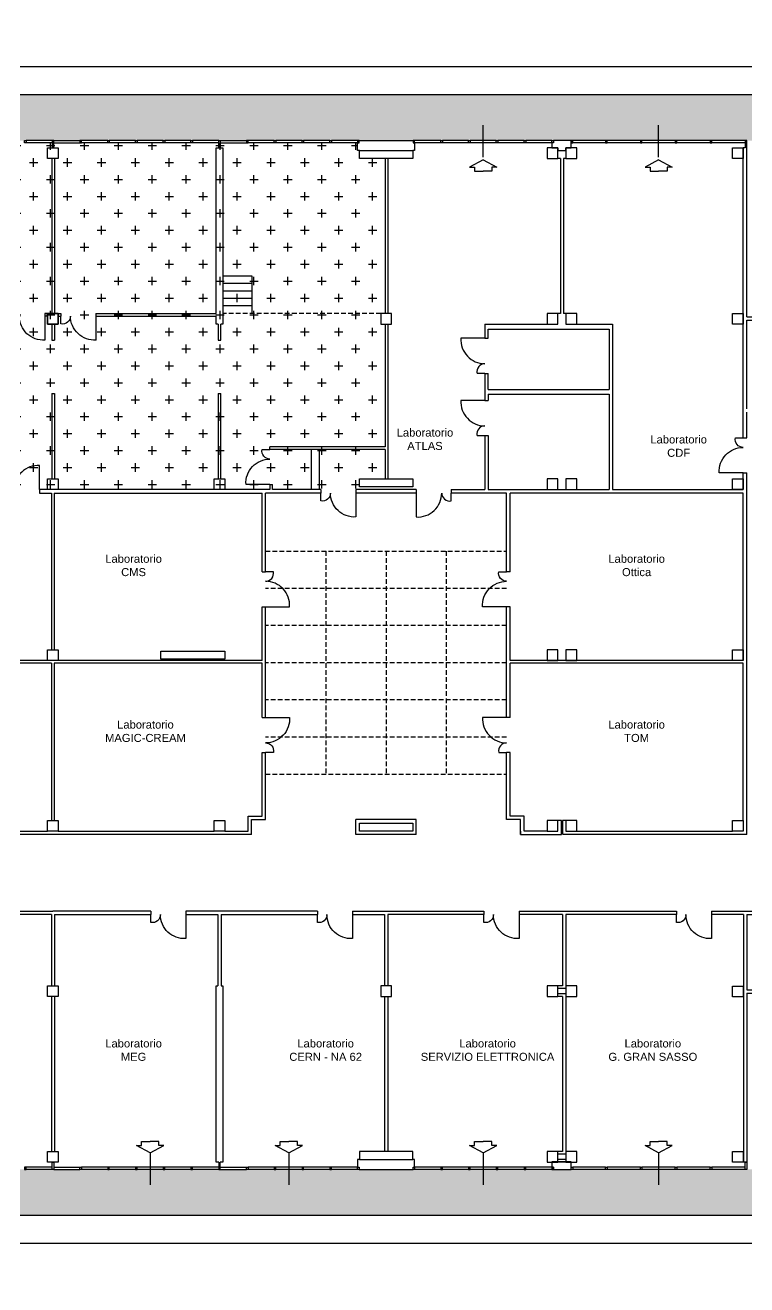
# Model space of a CAD drawing. Header units: millimetres. Extents: x 1226 to 2351, y 468 to 940.
# Drawn here: x 1877.8 to 2148.2, y 467.9 to 939.9 of the extents above; entities that cross this region are included whole.
import ezdxf

# ---------------------------------------------------------------- set-up
doc = ezdxf.new("R2010")
doc.units = ezdxf.units.MM
doc.linetypes.add('CONTINUA', pattern=[0])
doc.linetypes.add('HIDDEN', pattern=[0.375, 0.25, -0.125])
for name, color, linetype in [('PROIEZIONI', 4, 'CONTINUA'), ('RETINI', 8, 'Continuous'), ('SEZIONI', 7, 'Continuous'), ('TESTO', 7, 'Continuous')]:
    doc.layers.add(name, color=color, linetype=linetype)
doc.styles.add('Arial', font='Arial.ttf')

# ---------------------------------------------------------------- blocks, each defined once
blk = doc.blocks.new('PORTA9030')
at = {"ltscale": 0.5}
for p, q in [((29.4, 131.3), (0, 131.3)), ((0, 0), (89.8, 0))]:
    blk.add_line(p, q, dxfattribs=at)
for centre, radius, start, end in [((0, 125.6), 30, 270, 10.8434), ((0, 5.6), 90, 356.4047, 90)]:
    blk.add_arc(centre, radius, start, end, dxfattribs=at)
blk = doc.blocks.new('ED012', base_point=(10.392, 7.794))
for p, q in [((10.391, 8.081), (9.881, 7.803)), ((10.391, 8.081), (10.901, 7.803)), ((9.881, 7.803), (10.068, 7.803)), ((10.068, 7.803), (10.068, 7.657)), ((10.068, 7.657), (10.391, 7.657)), ((10.714, 7.657), (10.391, 7.657)), ((10.901, 7.803), (10.714, 7.803)), ((10.714, 7.803), (10.714, 7.657))]:
    blk.add_line(p, q)

msp = doc.modelspace()

# ---------------------------------------------------------------- hatches: boundary and pattern name
at = {"layer": 'RETINI'}
h = msp.add_hatch(dxfattribs=at)
h.set_pattern_fill('AR-HBONE', color=256, scale=0.05)
h.set_pattern_definition([(45, (-292328.8126, 420394.8556), (7e-16, 7.184204897), [15.24, -5.08]), (135, (-292325.2205, 420398.4477), (7e-16, 7.184204897), [15.24, -5.08])])
h.paths.add_polyline_path([(2295.57, 907.54), (2296.58, 907.54), (2296.58, 908.85), (2298.53, 905.28), (2298.53, 913.89), (2320.53, 913.89), (2333.5, 896.66), (2334.02, 896.66), (2334.02, 893.9), (2334.02, 889.9), (2334.02, 517.89), (2334.02, 513.89), (2334.02, 511.12), (2331.53, 511.12), (2331.53, 508.51), (2320.53, 493.89), (2322.03, 493.89), (2331.53, 506.51), (2331.53, 493.89), (2320.53, 493.89), (2298.53, 493.89), (2298.53, 502.51), (2296.58, 498.94), (2296.58, 500.24), (2295.57, 500.24), (2295.57, 502.51), (2295.57, 504.77), (2295.59, 511.12), (2290.72, 511.12), (2290.12, 511.12), (2280.32, 511.12), (2279.72, 511.12), (2269.92, 511.12), (2269.32, 511.12), (2259.52, 511.12), (2258.92, 511.12), (2249.12, 511.12), (2248.52, 511.12), (2238.72, 511.12), (2238.12, 511.12), (2228.32, 511.12), (2227.72, 511.12), (2217.92, 511.12), (2217.32, 511.12), (2207.22, 511.12), (2207.22, 511.12), (2200.22, 511.12), (2199.62, 511.12), (2187.43, 511.12), (2186.83, 511.12), (2174.34, 511.12), (2173.74, 511.12), (2161.25, 511.12), (2160.65, 511.12), (2148.16, 511.12), (2148.16, 511.09), (2147.56, 511.09), (2135.07, 511.12), (2134.47, 511.12), (2121.98, 511.12), (2121.38, 511.12), (2108.89, 511.12), (2108.29, 511.12), (2095.8, 511.12), (2095.2, 511.12), (2083.02, 511.12), (2082.42, 511.12), (2075.72, 511.12), (2075.72, 511.12), (2075.12, 511.12), (2065.32, 511.12), (2064.72, 511.12), (2054.92, 511.12), (2054.32, 511.12), (2044.52, 511.12), (2043.92, 511.12), (2034.12, 511.12), (2033.52, 511.12), (2023.72, 511.12), (2023.12, 511.12), (2002.92, 511.12), (2002.32, 511.12), (1992.52, 511.12), (1991.92, 511.12), (1982.12, 511.12), (1981.52, 511.12), (1971.72, 511.12), (1971.12, 511.12), (1961.32, 511.12), (1960.72, 511.12), (1950.92, 511.12), (1950.32, 511.12), (1940.52, 511.12), (1939.92, 511.12), (1930.12, 511.12), (1929.52, 511.12), (1919.72, 511.12), (1919.12, 511.12), (1909.32, 511.12), (1908.72, 511.12), (1898.92, 511.12), (1898.32, 511.12), (1888.52, 511.12), (1887.92, 511.12), (1878.12, 511.12), (1877.52, 511.12), (1867.72, 511.12), (1867.12, 511.12), (1857.32, 511.12), (1856.72, 511.12), (1846.92, 511.12), (1846.32, 511.12), (1836.52, 511.12), (1835.92, 511.12), (1826.12, 511.12), (1825.52, 511.12), (1815.72, 511.12), (1815.12, 511.12), (1805.32, 511.12), (1804.72, 511.12), (1794.92, 511.12), (1794.32, 511.12), (1784.52, 511.12), (1783.92, 511.12), (1774.12, 511.12), (1773.52, 511.12), (1753.32, 511.12), (1752.72, 511.12), (1742.92, 511.12), (1742.32, 511.12), (1732.52, 511.12), (1731.92, 511.12), (1722.12, 511.12), (1721.52, 511.12), (1711.72, 511.12), (1711.12, 511.12), (1701.32, 511.12), (1700.72, 511.12), (1700.72, 511.12), (1693.42, 511.12), (1693.42, 511.12), (1681.23, 511.12), (1680.63, 511.12), (1668.14, 511.12), (1667.54, 511.12), (1655.05, 511.12), (1654.45, 511.12), (1641.96, 511.12), (1641.36, 511.12), (1628.87, 511.12), (1628.27, 511.12), (1615.78, 511.12), (1615.18, 511.12), (1602.69, 511.12), (1602.09, 511.12), (1589.6, 511.12), (1589, 511.12), (1576.82, 511.12), (1576.22, 511.12), (1569.22, 511.12), (1568.62, 511.12), (1559.12, 511.12), (1558.52, 511.12), (1548.72, 511.12), (1548.12, 511.12), (1538.32, 511.12), (1536.62, 511.12), (1536.62, 493.89), (2280.53, 493.89), (2280.53, 478.39), (2340.53, 478.39), (2340.53, 929.39), (2280.53, 929.39), (2280.53, 913.89), (1460.82, 913.89), (1236.22, 913.89), (1236.22, 493.89), (1460.82, 493.89), (1536.62, 493.89), (1536.62, 511.12), (1527.92, 511.12), (1527.32, 511.12), (1517.52, 511.12), (1516.92, 511.12), (1510.62, 511.12), (1508.82, 511.12), (1504.82, 511.12), (1478.3, 511.12), (1253.31, 511.12), (1253.31, 896.66), (1478.32, 896.66), (1508.82, 896.66), (1510.62, 896.66), (1516.92, 896.66), (1517.52, 896.66), (1527.32, 896.66), (1527.92, 896.66), (1537.72, 896.66), (1538.32, 896.66), (1548.12, 896.66), (1548.72, 896.66), (1558.52, 896.66), (1559.12, 896.66), (1568.62, 896.66), (1569.22, 896.66), (1576.22, 896.66), (1576.82, 896.66), (1589, 896.66), (1589.6, 896.66), (1602.09, 896.66), (1602.69, 896.66), (1615.18, 896.66), (1615.78, 896.66), (1628.27, 896.66), (1628.87, 896.66), (1641.36, 896.66), (1641.96, 896.66), (1654.45, 896.66), (1655.05, 896.66), (1667.54, 896.66), (1668.14, 896.66), (1680.63, 896.66), (1681.23, 896.66), (1693.42, 896.66), (1694.02, 896.66), (1700.72, 896.66), (1700.72, 896.66), (1701.32, 896.66), (1711.12, 896.66), (1711.72, 896.66), (1721.52, 896.66), (1722.12, 896.66), (1731.92, 896.66), (1732.52, 896.66), (1742.32, 896.66), (1742.92, 896.66), (1752.72, 896.66), (1753.32, 896.66), (1773.52, 896.66), (1774.12, 896.66), (1783.92, 896.66), (1784.52, 896.66), (1794.32, 896.66), (1794.92, 896.66), (1804.72, 896.66), (1805.32, 896.66), (1815.12, 896.66), (1815.72, 896.66), (1825.52, 896.66), (1826.12, 896.66), (1835.92, 896.66), (1836.52, 896.66), (1846.32, 896.66), (1846.92, 896.66), (1856.72, 896.66), (1857.32, 896.66), (1867.12, 896.66), (1867.72, 896.66), (1877.52, 896.66), (1878.12, 896.66), (1887.92, 896.66), (1888.52, 896.66), (1898.32, 896.66), (1898.92, 896.66), (1908.72, 896.66), (1909.32, 896.66), (1919.12, 896.66), (1919.72, 896.66), (1929.52, 896.66), (1930.12, 896.66), (1939.92, 896.66), (1940.52, 896.66), (1950.32, 896.66), (1950.92, 896.66), (1960.72, 896.66), (1961.32, 896.66), (1971.12, 896.66), (1971.72, 896.66), (1981.52, 896.66), (1982.12, 896.66), (1991.92, 896.66), (1992.52, 896.66), (2002.32, 896.66), (2002.92, 896.66), (2023.12, 896.66), (2023.72, 896.66), (2033.52, 896.66), (2034.12, 896.66), (2043.92, 896.66), (2044.52, 896.66), (2054.32, 896.66), (2054.92, 896.66), (2064.72, 896.66), (2065.32, 896.66), (2075.12, 896.66), (2075.72, 896.66), (2082.42, 896.66), (2083.02, 896.66), (2095.2, 896.66), (2095.8, 896.66), (2108.29, 896.66), (2108.89, 896.66), (2121.38, 896.66), (2121.98, 896.66), (2134.47, 896.66), (2135.07, 896.66), (2147.52, 896.66), (2148.12, 896.66), (2160.65, 896.66), (2161.25, 896.66), (2173.74, 896.66), (2174.34, 896.66), (2186.83, 896.66), (2187.43, 896.66), (2199.62, 896.66), (2200.22, 896.66), (2207.22, 896.66), (2207.22, 896.67), (2207.82, 896.67), (2217.32, 896.66), (2217.92, 896.66), (2227.72, 896.66), (2228.32, 896.66), (2238.12, 896.66), (2238.72, 896.66), (2248.52, 896.66), (2249.12, 896.66), (2258.92, 896.66), (2259.52, 896.66), (2269.32, 896.66), (2269.92, 896.66), (2279.72, 896.66), (2280.32, 896.66), (2290.12, 896.66), (2290.72, 896.66), (2295.62, 896.66), (2295.62, 902.45), (2295.61, 903.02), (2295.57, 903.02), (2295.57, 905.28)])
h.paths.add_polyline_path([(1670.92, 504.24), (1685.01, 504.24), (1685.01, 506.46), (1690.07, 501.81), (1685.01, 497.15), (1685.01, 499.38), (1670.92, 499.38)], flags=16)
h.paths.add_polyline_path([(1825.48, 504.24), (1839.56, 504.24), (1839.56, 506.46), (1844.63, 501.81), (1839.56, 497.15), (1839.56, 499.38), (1825.48, 499.38)], flags=16)
h.paths.add_polyline_path([(2178.37, 504.24), (2192.46, 504.24), (2192.46, 506.46), (2197.52, 501.81), (2192.46, 497.15), (2192.46, 499.38), (2178.37, 499.38)], flags=16)
at = {"layer": 'RETINI', "ltscale": 0.5}
h = msp.add_hatch(dxfattribs=at)
h.set_pattern_fill('CROSS', color=256, style=0)
h.set_pattern_definition([(0, (-292328.8126, 420394.8556), (6.35, 6.35), [3.175, -9.525]), (90, (-292327.225, 420393.268), (-6.35, 6.35), [3.175, -9.525])])
h.paths.add_polyline_path([(1629.62, 700.89), (1629.62, 895.86), (2002.32, 895.86), (2002.32, 892.9), (2003.02, 892.9), (2003.02, 889.9), (2012.62, 889.9), (2012.62, 765.89), (1718.27, 765.89), (1718.27, 700.89)])

# ---------------------------------------------------------------- linework, layer by layer
at = {"layer": 'PROIEZIONI', "ltscale": 0.5}
for p, q in [((2049.42, 890.46), (2049.42, 902.45)), ((2115.14, 890.46), (2115.14, 902.45)), ((1887.92, 896.66), (1878.12, 896.66)), ((1887.92, 895.86), (1878.12, 895.86)), ((1888.52, 896.66), (1898.32, 896.66)), ((1888.52, 895.86), (1898.32, 895.86)), ((1908.72, 896.66), (1898.92, 896.66)), ((1908.72, 895.86), (1898.92, 895.86)), ((1919.12, 896.66), (1909.32, 896.66)), ((1919.12, 895.86), (1909.32, 895.86)), ((1929.52, 896.66), (1919.72, 896.66)), ((1929.52, 895.86), (1919.72, 895.86)), ((1939.92, 896.66), (1930.12, 896.66)), ((1939.92, 895.86), (1930.12, 895.86)), ((1950.32, 896.66), (1940.52, 896.66)), ((1950.32, 895.86), (1940.52, 895.86)), ((1950.92, 896.66), (1960.72, 896.66)), ((1950.92, 895.86), (1960.72, 895.86)), ((1971.12, 896.66), (1961.32, 896.66)), ((1971.12, 895.86), (1961.32, 895.86)), ((1981.52, 896.66), (1971.72, 896.66)), ((1981.52, 895.86), (1971.72, 895.86)), ((1991.92, 896.66), (1982.12, 896.66)), ((1991.92, 895.86), (1982.12, 895.86)), ((2002.32, 896.66), (1992.52, 896.66)), ((2002.32, 895.86), (1992.52, 895.86)), ((2033.52, 896.66), (2023.72, 896.66)), ((2033.52, 895.86), (2023.72, 895.86)), ((2043.92, 896.66), (2034.12, 896.66)), ((2043.92, 895.86), (2034.12, 895.86)), ((2054.32, 896.66), (2044.52, 896.66)), ((2054.32, 895.86), (2044.52, 895.86)), ((2064.72, 896.66), (2054.92, 896.66)), ((2064.72, 895.86), (2054.92, 895.86)), ((2075.12, 896.66), (2065.32, 896.66)), ((2075.12, 895.86), (2065.32, 895.86)), ((2095.2, 896.66), (2083.02, 896.66)), ((2095.2, 895.86), (2083.02, 895.86)), ((2108.29, 896.66), (2095.8, 896.66)), ((2108.29, 895.86), (2095.8, 895.86)), ((2121.38, 896.66), (2108.89, 896.66)), ((2121.38, 895.86), (2108.89, 895.86)), ((2134.47, 896.66), (2121.98, 896.66)), ((2134.47, 895.86), (2121.98, 895.86)), ((2147.52, 896.66), (2135.07, 896.66)), ((2147.52, 895.86), (2135.07, 895.86)), ((1924.62, 517.32), (1924.62, 505.34)), ((1976.62, 517.32), (1976.62, 505.34)), ((2049.42, 517.32), (2049.42, 505.34)), ((2115.14, 517.32), (2115.14, 505.34)), ((1887.92, 511.92), (1878.12, 511.92)), ((1887.92, 511.12), (1878.12, 511.12)), ((1888.52, 511.92), (1898.32, 511.92)), ((1888.52, 511.12), (1898.32, 511.12)), ((1908.72, 511.92), (1898.92, 511.92)), ((1908.72, 511.12), (1898.92, 511.12)), ((1919.12, 511.92), (1909.32, 511.92)), ((1919.12, 511.12), (1909.32, 511.12)), ((1929.52, 511.92), (1919.72, 511.92)), ((1929.52, 511.12), (1919.72, 511.12)), ((1939.92, 511.92), (1930.12, 511.92)), ((1939.92, 511.12), (1930.12, 511.12)), ((1950.32, 511.92), (1940.52, 511.92)), ((1950.32, 511.12), (1940.52, 511.12)), ((1950.92, 511.92), (1960.72, 511.92)), ((1950.92, 511.12), (1960.72, 511.12)), ((1971.12, 511.92), (1961.32, 511.92)), ((1971.12, 511.12), (1961.32, 511.12)), ((1981.52, 511.92), (1971.72, 511.92)), ((1981.52, 511.12), (1971.72, 511.12)), ((1991.92, 511.92), (1982.12, 511.92)), ((1991.92, 511.12), (1982.12, 511.12)), ((2002.32, 511.92), (1992.52, 511.92)), ((2002.32, 511.12), (1992.52, 511.12)), ((2033.52, 511.92), (2023.72, 511.92)), ((2033.52, 511.12), (2023.72, 511.12)), ((2043.92, 511.92), (2034.12, 511.92)), ((2043.92, 511.12), (2034.12, 511.12)), ((2054.32, 511.92), (2044.52, 511.92)), ((2054.32, 511.12), (2044.52, 511.12)), ((2064.72, 511.92), (2054.92, 511.92)), ((2064.72, 511.12), (2054.92, 511.12)), ((2075.12, 511.92), (2065.32, 511.92)), ((2075.12, 511.12), (2065.32, 511.12)), ((2095.2, 511.92), (2083.02, 511.92)), ((2095.2, 511.12), (2083.02, 511.12)), ((2108.29, 511.92), (2095.8, 511.92)), ((2108.29, 511.12), (2095.8, 511.12)), ((2121.38, 511.92), (2108.89, 511.92)), ((2121.38, 511.12), (2108.89, 511.12)), ((2134.47, 511.92), (2121.98, 511.92)), ((2134.47, 511.12), (2121.98, 511.12)), ((2147.56, 511.92), (2135.07, 511.92)), ((2147.56, 511.12), (2135.07, 511.12))]:
    msp.add_line(p, q, dxfattribs=at)
at = {"layer": 'PROIEZIONI'}
for p, q in [((1962.87, 845.89), (1951.87, 845.89)), ((1962.87, 831.89), (1962.87, 845.89)), ((1962.87, 843.09), (1951.87, 843.09)), ((1962.87, 840.29), (1951.87, 840.29)), ((1962.87, 837.49), (1951.87, 837.49)), ((1962.87, 834.69), (1951.87, 834.69)), ((1985.02, 765.89), (1985.02, 780.89)), ((1988.02, 765.89), (1988.02, 780.89))]:
    msp.add_line(p, q, dxfattribs=at)
at = {"layer": 'PROIEZIONI', "color": 143, "linetype": 'HIDDEN', "ltscale": 7}
for p, q in [((2011.02, 831.89), (1951.87, 831.89)), ((1967.87, 742.78), (2058.17, 742.78)), ((1990.44, 742.78), (1990.44, 659.21)), ((2013.02, 742.78), (2013.02, 659.21)), ((2035.59, 742.78), (2035.59, 659.21)), ((2058.17, 728.85), (1967.87, 728.85)), ((2058.17, 714.92), (1967.87, 714.92)), ((2058.17, 700.99), (1967.87, 700.99)), ((2058.17, 687.07), (1967.87, 687.07)), ((2058.17, 673.14), (1967.87, 673.14)), ((1967.87, 659.21), (2058.17, 659.21))]:
    msp.add_line(p, q, dxfattribs=at)
at = {"layer": 'PROIEZIONI', "ltscale": 0.5}
for points in [[(2002.32, 896.66), (2002.32, 895.86), (2002.92, 895.86), (2002.92, 896.66)], [(2002.32, 511.12), (2002.32, 511.92), (2002.92, 511.92), (2002.92, 511.12)]]:
    msp.add_lwpolyline(points, close=True, dxfattribs=at)
at = {"layer": 'SEZIONI', "ltscale": 0.5}
for p, q in [((2146.82, 832.92), (2146.82, 893.93)), ((2147.52, 893.93), (2146.82, 893.93)), ((2148.12, 830.66), (2148.12, 893.93)), ((1887.81, 889.87), (1887.81, 831.86)), ((1888.81, 889.87), (1888.81, 831.86)), ((2012.62, 889.9), (2012.62, 831.89)), ((2013.62, 889.9), (2013.62, 831.89)), ((2078.33, 889.9), (2077.42, 889.9)), ((2078.33, 889.9), (2078.33, 831.89)), ((2079.53, 889.9), (2079.53, 831.89)), ((2080.42, 889.9), (2079.53, 889.9)), ((1885.21, 831.86), (1885.21, 830.86)), ((1891.21, 831.89), (1891.21, 830.89)), ((1904.34, 831.89), (1904.34, 830.89)), ((2078.33, 831.89), (2077.42, 831.89)), ((2080.42, 831.89), (2079.53, 831.89)), ((2146.82, 785.32), (2146.82, 832.92)), ((1887.81, 827.86), (1887.81, 821.89)), ((1888.81, 827.86), (1888.81, 821.89)), ((2012.62, 827.89), (2012.62, 781.89)), ((2013.62, 827.89), (2013.62, 769.89)), ((2096.59, 826.04), (2096.59, 803.42)), ((2097.79, 827.89), (2097.79, 765.89)), ((2148.12, 830.66), (2150.87, 830.66)), ((2148.12, 796.19), (2148.12, 829.36)), ((2148.12, 829.36), (2150.87, 829.36)), ((1887.81, 801.89), (1887.81, 769.86)), ((1888.81, 801.89), (1888.81, 769.86)), ((2096.59, 801.57), (2096.59, 765.89)), ((2148.12, 785.32), (2148.12, 794.89)), ((2146.82, 785.32), (2148.12, 785.32)), ((2012.62, 781.89), (1969.52, 781.89)), ((1971.32, 780.89), (1969.52, 780.89)), ((2012.62, 780.89), (1969.52, 780.89)), ((2012.62, 780.89), (2012.62, 769.89)), ((2146.82, 772.13), (2148.12, 772.13)), ((2146.82, 765.89), (2146.82, 772.13)), ((2148.12, 636.6), (2148.12, 772.13)), ((1969.52, 765.89), (1883.22, 765.89)), ((1883.22, 765.89), (1883.22, 764.59)), ((1988.6, 765.89), (1970.52, 765.89)), ((1988.6, 765.89), (1988.6, 764.59)), ((2001.73, 765.89), (2001.73, 764.59)), ((2024.3, 765.89), (2001.73, 765.89)), ((2024.3, 765.89), (2024.3, 764.59)), ((2037.43, 765.89), (2050.05, 765.89)), ((2037.43, 765.89), (2037.43, 764.59)), ((2051.32, 765.89), (2096.59, 765.89)), ((2097.79, 765.89), (2146.82, 765.89)), ((1883.22, 764.59), (1887.72, 764.59)), ((1887.72, 764.59), (1887.72, 705.89)), ((1888.72, 764.59), (1888.72, 705.89)), ((1888.72, 764.59), (1966.57, 764.59)), ((1966.57, 735.08), (1966.57, 764.59)), ((1988.6, 764.59), (1967.87, 764.59)), ((1967.87, 735.08), (1967.87, 764.59)), ((2024.3, 764.59), (2001.73, 764.59)), ((2058.17, 764.59), (2037.43, 764.59)), ((2058.17, 735.08), (2058.17, 764.59)), ((2059.47, 735.08), (2059.47, 764.59)), ((2146.82, 764.59), (2059.47, 764.59)), ((2146.82, 701.89), (2146.82, 764.59)), ((1966.57, 735.08), (1967.87, 735.08)), ((2059.47, 735.08), (2058.17, 735.08)), ((1966.57, 701.89), (1966.57, 721.95)), ((1966.57, 721.95), (1967.87, 721.95)), ((1967.87, 680.53), (1967.87, 721.95)), ((2058.17, 680.53), (2058.17, 721.95)), ((2059.47, 721.95), (2058.17, 721.95)), ((2059.47, 701.89), (2059.47, 721.95)), ((1966.57, 701.89), (1809.87, 701.89)), ((1887.72, 700.89), (1809.87, 700.89)), ((1887.72, 700.89), (1887.72, 641.9)), ((1966.57, 700.89), (1888.72, 700.89)), ((1888.72, 700.89), (1888.72, 641.9)), ((1966.57, 680.53), (1966.57, 700.89)), ((2146.82, 701.89), (2059.47, 701.89)), ((2059.47, 680.53), (2059.47, 700.89)), ((2146.82, 700.89), (2059.47, 700.89)), ((2146.82, 641.9), (2146.82, 700.89)), ((1966.57, 680.53), (1967.87, 680.53)), ((2059.47, 680.53), (2058.17, 680.53)), ((1966.57, 667.4), (1967.87, 667.4)), ((1966.57, 643.5), (1966.57, 667.4)), ((1967.87, 642.2), (1967.87, 667.4)), ((2059.47, 667.4), (2058.17, 667.4)), ((2058.17, 642.2), (2058.17, 667.4)), ((2059.47, 643.5), (2059.47, 667.4)), ((1961.32, 637.9), (1961.32, 643.5)), ((1961.32, 643.5), (1966.57, 643.5)), ((1962.62, 636.6), (1962.62, 642.2)), ((1962.62, 642.2), (1967.87, 642.2)), ((2001.72, 636.6), (2001.72, 642.2)), ((2024.32, 642.2), (2001.72, 642.2)), ((2024.32, 636.6), (2024.32, 642.2)), ((2063.42, 642.2), (2058.17, 642.2)), ((2064.72, 643.5), (2059.47, 643.5)), ((2063.42, 636.6), (2063.42, 642.2)), ((2064.72, 637.9), (2064.72, 643.5)), ((1827.82, 637.9), (1886.22, 637.9)), ((1890.22, 637.9), (1948.62, 637.9)), ((1952.62, 637.9), (1961.32, 637.9)), ((2063.42, 637.9), (2063.42, 636.6)), ((2073.42, 637.9), (2064.72, 637.9)), ((2078.72, 641.9), (2077.42, 641.9)), ((2078.72, 636.6), (2078.72, 641.9)), ((2079.12, 641.9), (2079.12, 636.6)), ((2080.42, 641.9), (2079.12, 641.9)), ((2084.62, 637.9), (2142.82, 637.9)), ((1962.62, 636.6), (1813.82, 636.6)), ((2024.32, 636.6), (2001.72, 636.6)), ((2063.42, 636.6), (2078.72, 636.6)), ((2148.12, 636.6), (2079.32, 636.6)), ((1875.4, 607.9), (1888.22, 607.9)), ((1887.62, 606.6), (1875.4, 606.6)), ((1887.62, 606.6), (1887.62, 579.89)), ((1924.89, 607.9), (1888.22, 607.9)), ((1888.82, 606.6), (1924.89, 606.6)), ((1888.82, 606.6), (1888.82, 579.89)), ((1924.89, 607.9), (1924.89, 606.6)), ((1938.02, 607.9), (1938.02, 606.6)), ((1987.29, 607.9), (1938.02, 607.9)), ((1938.02, 606.6), (1950.02, 606.6)), ((1950.02, 606.6), (1950.02, 579.89)), ((1951.22, 606.6), (1987.29, 606.6)), ((1951.22, 606.6), (1951.22, 579.89)), ((1987.29, 607.9), (1987.29, 606.6)), ((2000.42, 607.9), (2049.69, 607.9)), ((2000.42, 607.9), (2000.42, 606.6)), ((2000.42, 607.9), (2000.42, 606.6)), ((2000.42, 606.6), (2012.42, 606.6)), ((2012.42, 606.6), (2012.42, 579.89)), ((2049.69, 606.6), (2013.62, 606.6)), ((2013.62, 606.6), (2013.62, 579.89)), ((2049.69, 607.9), (2049.69, 606.6)), ((2062.82, 607.9), (2062.82, 606.6)), ((2062.82, 607.9), (2121.79, 607.9)), ((2079.11, 606.6), (2062.82, 606.6)), ((2079.11, 606.6), (2079.11, 579.89)), ((2121.79, 606.6), (2080.31, 606.6)), ((2080.31, 606.6), (2080.31, 579.89)), ((2121.79, 607.9), (2121.79, 606.6)), ((2134.92, 607.9), (2134.92, 606.6)), ((2134.92, 607.9), (2150.87, 607.9)), ((2146.92, 606.6), (2134.92, 606.6)), ((2146.92, 606.6), (2146.92, 513.86)), ((2148.12, 606.6), (2148.12, 578.42)), ((2148.12, 606.6), (2150.87, 606.6)), ((1887.62, 575.89), (1887.62, 517.89)), ((1888.82, 575.89), (1888.82, 517.89)), ((2012.42, 575.89), (2012.42, 517.89)), ((2013.62, 575.89), (2013.62, 517.89)), ((2079.11, 579.89), (2077.42, 579.89)), ((2080.42, 578.89), (2077.42, 578.89)), ((2080.42, 576.89), (2077.42, 576.89)), ((2079.11, 575.89), (2077.42, 575.89)), ((2079.11, 575.89), (2079.11, 517.89)), ((2080.42, 579.89), (2080.31, 579.89)), ((2080.31, 575.89), (2080.31, 517.89)), ((2080.42, 575.89), (2080.31, 575.89)), ((2148.12, 578.42), (2150.87, 578.42)), ((2148.12, 577.12), (2148.12, 513.86)), ((2148.12, 577.12), (2150.87, 577.12)), ((2079.11, 517.89), (2077.42, 517.89)), ((2080.42, 516.89), (2077.42, 516.89)), ((2080.42, 514.89), (2077.42, 514.89)), ((2080.42, 514.89), (2077.42, 514.89)), ((2080.42, 517.89), (2080.31, 517.89)), ((2080.42, 513.89), (2077.42, 513.89)), ((2080.42, 513.89), (2077.42, 513.89)), ((2148.12, 513.86), (2146.92, 513.86))]:
    msp.add_line(p, q, dxfattribs=at)
at = {"layer": 'SEZIONI'}
for p, q in [((1885.21, 831.86), (1885.21, 830.86)), ((1886.21, 831.86), (1885.21, 831.86)), ((1886.21, 830.86), (1885.21, 830.86)), ((1887.81, 831.89), (1891.21, 831.89)), ((1890.21, 831.89), (1891.21, 831.89)), ((1890.21, 830.89), (1891.21, 830.89)), ((1891.21, 831.89), (1891.21, 830.89)), ((1904.34, 831.89), (1949.37, 831.89)), ((1904.34, 831.89), (1904.34, 830.89)), ((1904.34, 830.89), (1949.37, 830.89)), ((1950.12, 827.89), (1950.12, 821.89)), ((1951.12, 821.89), (1951.12, 827.89)), ((2050.05, 827.89), (2050.04, 822.61)), ((2050.05, 827.89), (2077.42, 827.89)), ((2051.32, 826.04), (2096.59, 826.04)), ((2051.32, 822.61), (2051.32, 826.04)), ((2080.42, 827.89), (2097.79, 827.89)), ((1887.81, 821.89), (1888.81, 821.89)), ((1950.12, 821.89), (1951.12, 821.89)), ((2050.02, 822.61), (2051.32, 822.61)), ((2050.02, 809.41), (2051.32, 809.41)), ((2050.03, 809.41), (2050.02, 799.3)), ((2051.32, 803.42), (2051.32, 809.41)), ((2051.32, 803.42), (2096.59, 803.42)), ((1887.81, 801.89), (1888.81, 801.89)), ((1950.12, 801.89), (1950.12, 769.89)), ((1950.12, 801.89), (1951.12, 801.89)), ((1951.12, 769.89), (1951.12, 801.89)), ((2050.02, 799.3), (2051.32, 799.3)), ((2051.32, 801.57), (2096.59, 801.57)), ((2051.32, 801.57), (2051.32, 799.3)), ((2050.02, 786.1), (2051.32, 786.1)), ((2050.05, 786.17), (2050.05, 765.89)), ((2051.32, 786.1), (2051.32, 765.89)), ((1969.52, 780.89), (1969.52, 781.89)), ((1969.52, 767.76), (1970.52, 767.76)), ((1969.52, 767.76), (1969.52, 765.89)), ((1970.02, 767.76), (1970.52, 767.76)), ((1970.52, 765.89), (1970.52, 767.76))]:
    msp.add_line(p, q, dxfattribs=at)
at = {"layer": 'SEZIONI', "ltscale": 0.5}
for points in [[(1468.72, 924.39), (2270.03, 924.39), (2270.03, 939.89), (2351.03, 939.89), (2351.03, 467.89), (2270.03, 467.89), (2270.03, 483.39), (1468.72, 483.39)], [(1460.82, 913.89), (2280.53, 913.89), (2280.53, 929.39), (2340.53, 929.39), (2340.53, 478.39), (2280.53, 478.39), (2280.53, 493.89), (1460.82, 493.89)], [(1949.37, 831.89), (1949.37, 893.9), (1951.87, 893.9), (1951.87, 827.89), (1951.12, 827.89)], [(2148.12, 893.93), (2148.12, 896.66), (2147.52, 896.66), (2147.52, 893.93)], [(1950.12, 827.89), (1949.37, 827.89), (1949.37, 830.89)], [(1950.32, 513.86), (1949.36, 513.86), (1949.37, 579.89), (1950.02, 579.89)], [(1951.22, 579.89), (1951.87, 579.89), (1951.86, 513.86), (1950.92, 513.86)], [(1950.32, 513.86), (1950.32, 511.12), (1950.92, 511.12), (1950.92, 513.86)]]:
    msp.add_lwpolyline(points, dxfattribs=at)
for points in [[(1878.12, 896.66), (1878.12, 895.86), (1877.52, 895.86), (1877.52, 896.66)], [(1886.22, 889.9), (1886.22, 893.9), (1890.22, 893.9), (1890.22, 889.9)], [(1887.92, 896.66), (1887.92, 893.9), (1888.52, 893.9), (1888.52, 896.66)], [(1898.32, 896.66), (1898.32, 895.86), (1898.92, 895.86), (1898.92, 896.66)], [(1909.32, 896.66), (1909.32, 895.86), (1908.72, 895.86), (1908.72, 896.66)], [(1919.72, 896.66), (1919.72, 895.86), (1919.12, 895.86), (1919.12, 896.66)], [(1930.12, 896.66), (1930.12, 895.86), (1929.52, 895.86), (1929.52, 896.66)], [(1940.52, 896.66), (1940.52, 895.86), (1939.92, 895.86), (1939.92, 896.66)], [(1950.92, 896.66), (1950.92, 893.9), (1950.32, 893.9), (1950.32, 896.66)], [(1960.72, 896.66), (1960.72, 895.86), (1961.32, 895.86), (1961.32, 896.66)], [(1971.72, 896.66), (1971.72, 895.86), (1971.12, 895.86), (1971.12, 896.66)], [(1982.12, 896.66), (1982.12, 895.86), (1981.52, 895.86), (1981.52, 896.66)], [(1992.52, 896.66), (1992.52, 895.86), (1991.92, 895.86), (1991.92, 896.66)], [(2023.12, 896.66), (2023.12, 895.86), (2023.72, 895.86), (2023.72, 892.9), (2023.02, 892.9), (2023.02, 889.9), (2003.02, 889.9), (2003.02, 892.9), (2002.32, 892.9), (2002.32, 895.86), (2002.92, 895.86), (2002.92, 896.66)], [(2003.02, 889.9), (2003.02, 892.9), (2023.02, 892.9), (2023.02, 889.9)], [(2023.12, 896.66), (2023.12, 895.86), (2023.72, 895.86), (2023.72, 896.66)], [(2034.12, 896.66), (2034.12, 895.86), (2033.52, 895.86), (2033.52, 896.66)], [(2044.52, 896.66), (2044.52, 895.86), (2043.92, 895.86), (2043.92, 896.66)], [(2054.92, 896.66), (2054.92, 895.86), (2054.32, 895.86), (2054.32, 896.66)], [(2065.32, 896.66), (2065.32, 895.86), (2064.72, 895.86), (2064.72, 896.66)], [(2077.42, 889.9), (2077.42, 893.9), (2073.42, 893.9), (2073.42, 889.9)], [(2075.12, 895.86), (2075.12, 893.9), (2077.42, 893.9), (2077.42, 892.9), (2080.42, 892.9), (2080.42, 893.9), (2082.42, 893.9), (2082.42, 896.66), (2075.72, 896.66), (2075.72, 895.86)], [(2075.72, 896.66), (2075.72, 895.86), (2075.12, 895.86), (2075.12, 896.66)], [(2084.42, 889.9), (2084.42, 893.9), (2080.42, 893.9), (2080.42, 889.9)], [(2083.02, 895.86), (2083.02, 896.66), (2082.42, 896.66), (2082.42, 895.86)], [(2095.8, 895.86), (2095.8, 896.66), (2095.2, 896.66), (2095.2, 895.86)], [(2108.89, 895.86), (2108.89, 896.66), (2108.29, 896.66), (2108.29, 895.86)], [(2121.98, 895.86), (2121.98, 896.66), (2121.38, 896.66), (2121.38, 895.86)], [(2135.07, 895.86), (2135.07, 896.66), (2134.47, 896.66), (2134.47, 895.86)], [(2142.82, 889.9), (2142.82, 893.9), (2146.82, 893.9), (2146.82, 889.9)], [(1890.21, 827.86), (1890.21, 831.86), (1886.21, 831.86), (1886.21, 827.86)], [(1886.22, 827.89), (1886.22, 831.89), (1890.22, 831.89), (1890.22, 827.89)], [(2015.02, 827.89), (2015.02, 831.89), (2011.02, 831.89), (2011.02, 827.89)], [(2077.42, 827.89), (2077.42, 831.89), (2073.42, 831.89), (2073.42, 827.89)], [(2084.42, 827.89), (2084.42, 831.89), (2080.42, 831.89), (2080.42, 827.89)], [(2142.81, 827.86), (2142.81, 831.86), (2146.81, 831.86), (2146.81, 827.86)], [(1886.22, 765.89), (1886.22, 769.89), (1890.22, 769.89), (1890.22, 765.89)], [(1948.62, 765.89), (1948.62, 769.89), (1952.62, 769.89), (1952.62, 765.89)], [(2003.02, 766.89), (2003.02, 769.89), (2023.02, 769.89), (2023.02, 766.89)], [(2077.42, 765.89), (2077.42, 769.89), (2073.42, 769.89), (2073.42, 765.89)], [(2084.42, 765.89), (2084.42, 769.89), (2080.42, 769.89), (2080.42, 765.89)], [(2142.82, 765.89), (2142.82, 769.89), (2146.82, 769.89), (2146.82, 765.89)], [(1886.22, 701.89), (1886.22, 705.89), (1890.22, 705.89), (1890.22, 701.89)], [(1928.62, 702.39), (1928.62, 705.39), (1952.62, 705.39), (1952.62, 702.39)], [(2077.42, 701.89), (2077.42, 705.89), (2073.42, 705.89), (2073.42, 701.89)], [(2084.42, 701.89), (2084.42, 705.89), (2080.42, 705.89), (2080.42, 701.89)], [(2142.82, 701.89), (2142.82, 705.89), (2146.82, 705.89), (2146.82, 701.89)], [(1886.22, 637.9), (1886.22, 641.9), (1890.22, 641.9), (1890.22, 637.9)], [(1948.62, 637.9), (1948.62, 641.9), (1952.62, 641.9), (1952.62, 637.9)], [(2003.02, 637.9), (2003.02, 640.9), (2023.02, 640.9), (2023.02, 637.9)], [(2077.42, 637.9), (2077.42, 641.9), (2073.42, 641.9), (2073.42, 637.9)], [(2084.42, 637.9), (2084.42, 641.9), (2080.42, 641.9), (2080.42, 637.9)], [(2142.82, 637.9), (2142.82, 641.9), (2146.82, 641.9), (2146.82, 637.9)], [(1886.22, 575.89), (1886.22, 579.89), (1890.22, 579.89), (1890.22, 575.89)], [(2015.02, 575.89), (2015.02, 579.89), (2011.02, 579.89), (2011.02, 575.89)], [(2077.42, 575.89), (2077.42, 579.89), (2073.42, 579.89), (2073.42, 575.89)], [(2084.42, 575.89), (2084.42, 579.89), (2080.42, 579.89), (2080.42, 575.89)], [(2142.81, 575.86), (2142.81, 579.86), (2146.81, 579.86), (2146.81, 575.86)], [(1886.22, 513.89), (1886.22, 517.89), (1890.22, 517.89), (1890.22, 513.89)], [(2023.12, 511.12), (2023.12, 511.92), (2023.72, 511.92), (2023.72, 514.89), (2023.02, 514.89), (2023.02, 517.89), (2003.02, 517.89), (2003.02, 514.89), (2002.32, 514.89), (2002.32, 511.92), (2002.92, 511.92), (2002.92, 511.12)], [(2003.02, 517.89), (2003.02, 514.89), (2023.02, 514.89), (2023.02, 517.89)], [(2077.42, 513.89), (2077.42, 517.89), (2073.42, 517.89), (2073.42, 513.89)], [(2084.42, 513.89), (2084.42, 517.89), (2080.42, 517.89), (2080.42, 513.89)], [(2142.82, 513.89), (2142.82, 517.89), (2146.82, 517.89), (2146.82, 513.89)], [(1878.12, 511.12), (1878.12, 511.92), (1877.52, 511.92), (1877.52, 511.12)], [(1887.92, 511.12), (1887.92, 513.89), (1888.52, 513.89), (1888.52, 511.12)], [(1898.32, 511.12), (1898.32, 511.92), (1898.92, 511.92), (1898.92, 511.12)], [(1909.32, 511.12), (1909.32, 511.92), (1908.72, 511.92), (1908.72, 511.12)], [(1919.72, 511.12), (1919.72, 511.92), (1919.12, 511.92), (1919.12, 511.12)], [(1930.12, 511.12), (1930.12, 511.92), (1929.52, 511.92), (1929.52, 511.12)], [(1940.52, 511.12), (1940.52, 511.92), (1939.92, 511.92), (1939.92, 511.12)], [(1960.72, 511.12), (1960.72, 511.92), (1961.32, 511.92), (1961.32, 511.12)], [(1971.72, 511.12), (1971.72, 511.92), (1971.12, 511.92), (1971.12, 511.12)], [(1982.12, 511.12), (1982.12, 511.92), (1981.52, 511.92), (1981.52, 511.12)], [(1992.52, 511.12), (1992.52, 511.92), (1991.92, 511.92), (1991.92, 511.12)], [(2023.12, 511.12), (2023.12, 511.92), (2023.72, 511.92), (2023.72, 511.12)], [(2034.12, 511.12), (2034.12, 511.92), (2033.52, 511.92), (2033.52, 511.12)], [(2044.52, 511.12), (2044.52, 511.92), (2043.92, 511.92), (2043.92, 511.12)], [(2054.92, 511.12), (2054.92, 511.92), (2054.32, 511.92), (2054.32, 511.12)], [(2065.32, 511.12), (2065.32, 511.92), (2064.72, 511.92), (2064.72, 511.12)], [(2075.12, 513.92), (2075.12, 511.92), (2075.72, 511.92), (2075.72, 511.12), (2082.42, 511.12), (2082.42, 513.92)], [(2075.72, 511.12), (2075.72, 511.92), (2075.12, 511.92), (2075.12, 511.12)], [(2083.02, 511.92), (2083.02, 511.12), (2082.42, 511.12), (2082.42, 511.92)], [(2095.8, 511.92), (2095.8, 511.12), (2095.2, 511.12), (2095.2, 511.92)], [(2108.89, 511.92), (2108.89, 511.12), (2108.29, 511.12), (2108.29, 511.92)], [(2121.98, 511.92), (2121.98, 511.12), (2121.38, 511.12), (2121.38, 511.92)], [(2135.07, 511.92), (2135.07, 511.12), (2134.47, 511.12), (2134.47, 511.92)], [(2148.16, 513.86), (2148.16, 511.09), (2147.56, 511.09), (2147.56, 513.86)]]:
    msp.add_lwpolyline(points, close=True, dxfattribs=at)

# ---------------------------------------------------------------- block references
at = {"layer": 'PROIEZIONI', "color": 143, "linetype": 'HIDDEN', "ltscale": 7, "xscale": -10, "yscale": 10, "zscale": 10}
for p in [(2049.41, 886.61), (2115.13, 886.61)]:
    msp.add_blockref('ED012', p, dxfattribs=at)
at = {"layer": 'PROIEZIONI', "ltscale": 0.5, "yscale": 0.1, "zscale": 0.1}
for p, xscale, rotation in [((1885.21, 830.86), -0.1, 90), ((1904.34, 830.89), -0.1, 90), ((2050.02, 822.61), 0.1, 180.0027995159263), ((2050.02, 799.3), 0.1, 180.0027995159263), ((1883.22, 765.89), 0.1, 90), ((2001.73, 764.59), -0.1, 90), ((2024.3, 764.59), 0.1, 270), ((1967.87, 680.53), -0.1, 180), ((2058.17, 680.53), 0.1, 180), ((1938.02, 606.6), -0.1, 89.9999999999984), ((2000.42, 606.6), -0.1, 89.9999999999984), ((2062.82, 606.6), -0.1, 89.9999999999984), ((2134.92, 606.6), -0.1, 90)]:
    msp.add_blockref('PORTA9030', p, dxfattribs=dict(at, xscale=xscale, rotation=rotation))
for p, xscale in [((2146.81, 772.13), -0.1), ((1969.52, 767.76), -0.1), ((1967.87, 721.95), 0.1), ((2058.17, 721.95), -0.1)]:
    msp.add_blockref('PORTA9030', p, dxfattribs=dict(at, xscale=xscale))
at = {"layer": 'PROIEZIONI', "color": 143, "linetype": 'HIDDEN', "ltscale": 7, "xscale": -10, "yscale": 10, "zscale": 10, "rotation": 180}
for p in [(1924.62, 520.19), (1976.62, 520.19), (2049.42, 520.19), (2115.14, 520.19)]:
    msp.add_blockref('ED012', p, dxfattribs=at)

# ---------------------------------------------------------------- texts
at = {"layer": 'TESTO', "char_height": 3, "attachment_point": 2, "style": 'Arial'}
for s, insert, width in [('Laboratorio\\PATLAS ', (2027.59, 788.74), 51.202), ('Laboratorio\\PCDF ', (2122.63, 786.16), 22.9175), ('Laboratorio\\PCMS ', (1918.42, 741.45), 25.9887), ('Laboratorio\\POttica ', (2106.88, 741.45), 32.0321), ('Laboratorio\\PMAGIC-CREAM', (1922.87, 679.32), 41.1175), ('Laboratorio\\PTOM ', (2106.88, 679.32), 34.23), ('Laboratorio\\PMEG ', (1918.42, 559.83), 32.2816), ('Laboratorio\\PCERN - NA 62', (1990.37, 559.83), 32.2816), ('Laboratorio\\PSERVIZIO ELETTRONICA', (2051.04, 559.83), 55.5396), ('Laboratorio  \\PG. GRAN SASSO', (2112.96, 559.83), 46.3448)]:
    msp.add_mtext(s, dxfattribs=dict(at, insert=insert, width=width))

doc.saveas('drawing.dxf')
